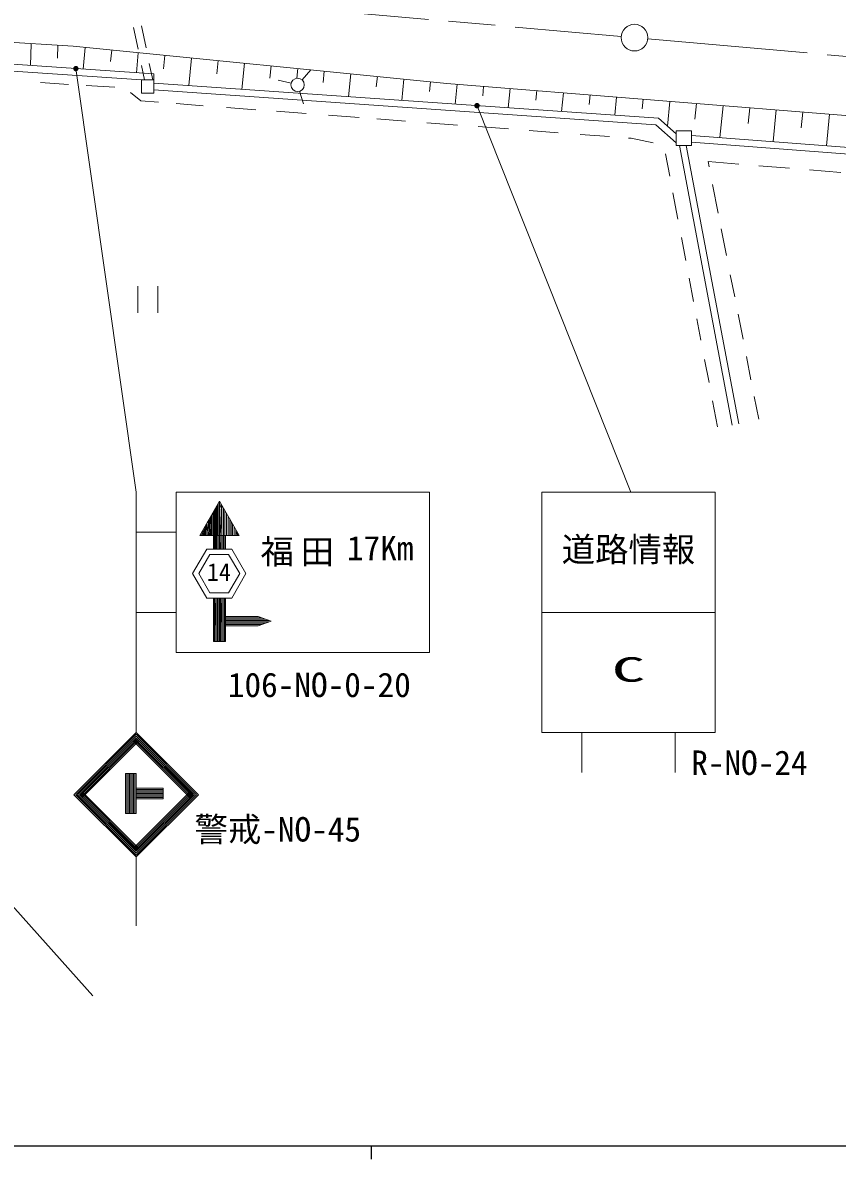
# Model space of a CAD drawing. Units: millimetres, scale not verified. Extents: x 40000 to 680000, y 20000 to 380000.
# Drawn here: x 241893 to 302935, y 204000 to 289190 of the extents above; entities that cross this region are included whole.
import ezdxf
from ezdxf.enums import TextEntityAlignment as Align

# ---------------------------------------------------------------- set-up
doc = ezdxf.new("R2010")
doc.units = ezdxf.units.MM
doc.header["$LTSCALE"] = 1000
doc.linetypes.add('CHAIN', pattern=[18.5, 12, -1.5, 3.5, -1.5])
for name, color, linetype, lineweight in [('M-BGD', 7, 'Continuous', 13), ('M-BMK', 2, 'CHAIN', 13), ('M-BMK-SRVR', 3, 'Continuous', 13), ('M-STR-STRC', 7, 'Continuous', 13), ('M-TTL-BAND', 7, 'Continuous', 25), ('M-TTL-TXT', 7, 'Continuous', 13)]:
    doc.layers.add(name, color=color, linetype=linetype, lineweight=lineweight)
doc.styles.add('ＭＳ ゴシック', font='')
doc.styles.get('ＭＳ ゴシック').set_extended_font_data('MS Gothic')

# ---------------------------------------------------------------- blocks, each defined once
blk = doc.blocks.new('filled_dot')
at = {"color": 0, "linetype": 'Continuous', "lineweight": -2, "const_width": 1.25}
blk.add_lwpolyline([(-0.625, 0, 1), (0.625, 0, 1)], format="xyb", close=True, dxfattribs=at)

msp = doc.modelspace()

# ---------------------------------------------------------------- linework, layer by layer
at = {"layer": 'M-BGD'}
for p, q in [((250200, 288826), (250540, 287212)), ((250783, 288969), (251133, 287307)), ((231465, 288308), (245674, 287425)), ((242472, 285983), (242520, 287621)), ((244490, 286546), (244517, 287497)), ((245674, 287425), (273675, 284646)), ((246415, 285716), (246576, 287336)), ((248481, 286283), (248566, 287138)), ((250408, 285444), (250556, 286940)), ((252445, 285727), (252546, 286743)), ((254331, 284475), (254537, 286545)), ((256428, 285356), (256527, 286348)), ((239027, 285716), (250791, 284917)), ((239061, 286215), (251711, 285356)), ((250799, 285983), (251023, 284917)), ((251380, 286135), (251637, 284917)), ((258323, 284197), (258517, 286150)), ((260415, 285029), (260507, 285953)), ((262425, 285029), (262497, 285755)), ((262822, 284910), (263482, 285660)), ((264403, 284701), (264488, 285558)), ((243233, 284698), (245333, 284572)), ((250791, 284917), (251711, 284917)), ((250791, 283917), (250791, 284917)), ((251711, 284917), (251711, 285356)), ((251711, 284917), (251711, 283917)), ((251711, 284657), (289533, 282027)), ((262002, 284650), (261032, 284890)), ((266307, 283642), (266478, 285360)), ((268390, 284374), (268468, 285163)), ((270299, 283365), (270458, 284965)), ((272377, 284047), (272448, 284767)), ((273675, 284646), (305807, 282048)), ((274292, 283087), (274440, 284584)), ((246657, 284493), (248798, 284365)), ((249970, 283965), (250741, 283325)), ((251711, 283917), (250791, 283917)), ((251711, 284156), (289331, 281540)), ((262642, 284050), (262942, 283100)), ((276364, 283719), (276434, 284423)), ((278284, 282810), (278428, 284261)), ((280351, 283392), (280422, 284100)), ((282276, 282532), (282415, 283939)), ((284338, 283065), (284409, 283778)), ((250741, 283325), (252075, 283224)), ((253390, 283124), (255426, 282969)), ((257151, 282838), (259373, 282669)), ((286268, 282254), (286403, 283617)), ((288326, 282737), (288397, 283456)), ((290206, 281438), (290391, 283294)), ((292268, 281954), (292385, 283133)), ((294141, 280581), (294378, 282972)), ((260905, 282552), (263128, 282383)), ((264811, 282255), (267096, 282081)), ((289533, 282027), (290872, 280856)), ((296255, 281628), (296372, 282811)), ((298130, 280276), (298366, 282650)), ((300242, 281301), (300360, 282488)), ((302120, 279971), (302354, 282327)), ((268429, 281980), (270580, 281816)), ((272169, 281695), (274477, 281520)), ((276030, 281402), (278298, 281229)), ((289331, 281540), (290872, 280191)), ((279839, 281112), (282022, 280946)), ((283676, 280820), (285872, 280653)), ((287297, 280545), (287481, 280531)), ((287481, 280531), (289131, 280196)), ((290872, 281089), (292011, 281089)), ((290872, 279989), (290872, 281089)), ((292011, 281089), (292011, 279989)), ((292011, 280744), (336988, 277305)), ((292011, 279989), (290872, 279989)), ((291110, 279989), (295070, 259022)), ((291619, 279989), (295561, 259115)), ((292011, 280243), (336988, 276804)), ((290064, 279359), (290382, 277689)), ((293250, 278787), (293327, 278400)), ((293250, 278787), (295553, 278596)), ((297046, 278472), (299358, 278280)), ((300851, 278156), (303194, 277961)), ((293589, 277069), (294012, 274921)), ((290621, 276432), (290994, 274473)), ((294244, 273742), (294636, 271752)), ((291258, 273086), (291583, 271375)), ((294921, 270300), (295249, 268634)), ((250525, 267451), (250525, 269451)), ((252025, 269451), (252025, 267451)), ((291839, 270032), (292170, 268292)), ((292416, 267000), (292720, 265400)), ((295504, 267342), (295871, 265476)), ((296126, 264182), (296470, 262433)), ((292997, 263946), (293325, 262223)), ((293587, 260845), (293957, 258903)), ((296716, 261184), (297054, 259469))]:
    msp.add_line(p, q, dxfattribs=at)
msp.add_circle((262493, 284533), 500, dxfattribs=at)
at = {"layer": 'M-BMK'}
for p, q in [((241929, 292123), (286743, 288162)), ((288735, 287985), (376719, 280207))]:
    msp.add_line(p, q, dxfattribs=at)
at = {"layer": 'M-BMK-SRVR'}
msp.add_circle((287739, 288074), 1000, dxfattribs=at)
at = {"layer": 'M-STR-STRC'}
for p, q in [((245876, 285752), (250387, 253994)), ((275938, 282973), (287464, 253994)), ((250387, 253994), (250387, 235994)), ((253387, 253994), (253387, 241994)), ((253387, 253994), (272387, 253994)), ((272387, 253994), (272387, 241994)), ((293788, 253994), (280788, 253994)), ((280788, 244994), (280788, 253994)), ((293788, 253994), (293788, 235994)), ((256636, 253319), (255161, 250764)), ((256522, 250764), (256522, 253122)), ((256545, 249737), (256545, 253162)), ((256636, 253319), (256636, 249737)), ((256636, 253319), (258111, 250764)), ((256772, 252840), (256636, 253152)), ((256644, 249737), (256636, 253028)), ((256701, 250652), (256779, 253071)), ((256804, 253028), (256804, 250802)), ((255995, 250764), (255995, 252209)), ((256048, 250764), (256033, 252275)), ((256136, 250764), (256136, 252454)), ((256186, 252540), (256186, 249737)), ((256265, 250764), (256265, 252676)), ((256311, 252757), (256311, 249737)), ((256393, 250764), (256393, 252899)), ((256436, 250764), (256418, 252942)), ((256442, 249737), (256442, 252983)), ((256802, 249737), (256795, 252785)), ((256929, 250764), (256929, 252811)), ((257036, 250764), (257036, 252625)), ((257156, 250764), (257156, 252417)), ((257277, 250764), (257277, 252209)), ((255540, 250764), (255540, 251422)), ((255582, 250764), (255615, 251552)), ((255686, 250823), (255807, 251690)), ((255686, 250764), (255686, 251674)), ((255995, 250870), (255775, 251828)), ((255845, 250823), (255936, 252107)), ((255845, 250764), (255845, 251949)), ((256374, 249737), (256374, 251498)), ((257401, 250764), (257401, 251994)), ((257508, 250764), (257508, 251808)), ((257624, 250764), (257624, 251608)), ((257739, 250764), (257739, 251407)), ((250387, 250994), (253387, 250994)), ((255161, 250764), (258111, 250764)), ((255230, 250885), (255428, 251227)), ((255272, 250764), (255540, 251258)), ((255382, 250764), (255382, 251147)), ((255382, 250839), (255540, 251118)), ((255427, 250764), (255594, 251041)), ((255768, 250764), (255845, 251087)), ((255908, 250764), (255927, 251166)), ((256265, 249737), (256265, 250953)), ((256714, 249737), (256700, 250764)), ((256926, 250764), (256926, 249737)), ((256997, 249737), (256995, 250764)), ((257086, 250764), (257086, 249737)), ((257860, 250764), (257860, 251199)), ((257911, 250764), (257860, 250994)), ((257894, 250840), (257954, 251035)), ((258004, 250764), (257948, 251013)), ((255679, 249737), (254616, 247897)), ((255679, 249737), (257556, 249737)), ((257556, 249737), (258618, 247897)), ((255910, 249337), (255078, 247897)), ((255910, 249337), (257325, 249337)), ((257325, 249337), (258156, 247897)), ((255679, 246057), (254616, 247897)), ((255078, 247897), (255910, 246457)), ((258156, 247897), (257325, 246457)), ((257556, 246057), (258618, 247897)), ((255910, 246457), (257325, 246457)), ((257556, 246057), (255679, 246057)), ((256186, 246057), (256186, 242803)), ((256265, 242803), (256265, 246057)), ((256311, 245680), (256311, 244030)), ((256374, 242803), (256374, 246057)), ((256453, 246057), (256453, 242803)), ((256545, 242803), (256545, 246057)), ((256636, 246057), (256636, 242803)), ((256725, 242803), (256725, 246057)), ((256819, 242803), (256779, 245680)), ((256816, 244030), (256812, 246057)), ((256926, 246057), (256926, 242803)), ((257011, 242803), (257005, 246057)), ((257086, 246057), (257086, 242803)), ((250387, 244994), (253387, 244994)), ((256658, 244030), (256656, 245103)), ((257086, 244684), (259544, 244684)), ((257086, 244584), (259819, 244584)), ((259544, 244684), (260506, 244334)), ((280788, 235994), (280788, 244994)), ((280788, 244994), (293788, 244994)), ((257086, 244484), (260094, 244484)), ((257086, 244384), (260369, 244384)), ((257086, 244284), (260369, 244284)), ((257086, 244215), (257086, 243315)), ((257086, 244184), (260094, 244184)), ((257086, 244084), (259819, 244084)), ((257086, 243984), (259544, 243984)), ((259544, 243984), (260506, 244334)), ((256186, 242803), (257086, 242803)), ((253387, 241994), (272387, 241994)), ((245721, 231327), (250387, 235994)), ((255054, 231327), (250387, 235994)), ((280788, 235994), (293788, 235994)), ((283788, 235994), (283788, 232994)), ((290788, 235994), (290788, 232994)), ((245862, 231327), (250387, 235853)), ((246003, 231327), (250387, 235711)), ((246145, 231327), (250387, 235570)), ((246215, 231257), (250458, 235499)), ((246286, 231186), (250529, 235429)), ((246357, 231115), (250600, 235358)), ((254418, 231115), (250175, 235358)), ((254489, 231186), (250246, 235429)), ((254559, 231257), (250317, 235499)), ((254913, 231327), (250387, 235853)), ((254771, 231327), (250387, 235711)), ((254630, 231327), (250387, 235570)), ((249586, 232927), (249584, 229927)), ((250386, 232926), (249586, 232927)), ((249686, 232927), (249684, 229927)), ((249786, 232927), (249784, 229927)), ((249886, 232927), (249884, 229927)), ((249986, 232927), (249984, 229927)), ((250086, 232926), (250084, 229926)), ((250186, 232926), (250184, 229926)), ((250286, 232926), (250284, 229926)), ((250386, 232926), (250384, 229926)), ((252406, 231824), (250385, 231826)), ((252406, 231724), (250385, 231726)), ((252406, 231824), (252406, 231024)), ((250387, 226661), (245721, 231327)), ((250387, 226802), (245862, 231327)), ((250387, 226943), (246003, 231327)), ((250387, 227085), (246145, 231327)), ((250458, 227155), (246215, 231398)), ((250529, 227226), (246286, 231469)), ((250600, 227297), (246357, 231540)), ((250175, 227297), (254418, 231540)), ((250246, 227226), (254489, 231469)), ((250317, 227155), (254559, 231398)), ((252406, 231624), (250385, 231626)), ((252406, 231524), (250385, 231526)), ((252406, 231424), (250385, 231426)), ((252406, 231324), (250385, 231326)), ((252406, 231224), (250385, 231226)), ((252406, 231124), (250385, 231126)), ((252406, 231024), (250385, 231026)), ((250387, 227085), (254630, 231327)), ((250387, 226943), (254771, 231327)), ((250387, 226802), (254913, 231327)), ((250387, 226661), (255054, 231327)), ((250384, 229926), (249584, 229927)), ((250387, 226661), (250387, 221494))]:
    msp.add_line(p, q, dxfattribs=at)
at = {"layer": 'M-TTL-BAND'}
for p, q in [((40000, 205000), (579000, 205000)), ((268000, 205000), (268000, 204000))]:
    msp.add_line(p, q, dxfattribs=at)
at = {"layer": 'M-TTL-TXT'}
msp.add_line((238645, 225751), (247145, 216251), dxfattribs=at)

# ---------------------------------------------------------------- block references
at = {"layer": 'M-STR-STRC', "xscale": 160, "yscale": 160}
for p, rotation in [((245876, 285752), 278.1), ((275938, 282973), 291.7)]:
    msp.add_blockref('filled_dot', p, dxfattribs=dict(at, rotation=rotation))

# ---------------------------------------------------------------- texts
at = {"layer": 'M-STR-STRC', "style": 'ＭＳ ゴシック'}
for s, height, p in [('17Km', 1833, (266188, 248342)), ('道路情報', 1833, (282288, 248244)), ('14', 1320, (255695, 246959)), ('106-NO-0-20', 1833, (257262, 238094)), ('R-NO-24', 1833, (291989, 232258)), ('警戒-NO-45', 1833, (254767, 227265))]:
    msp.add_text(s, height=height, dxfattribs=at).set_placement(p, align=Align.BOTTOM_LEFT)
at = {"layer": 'M-STR-STRC', "style": 'ＭＳ ゴシック', "width": 2}
msp.add_text('C', height=1833, dxfattribs=at).set_placement((286038, 239244), align=Align.BOTTOM_LEFT)
at = {"layer": 'M-STR-STRC', "insert": (259718, 248427), "char_height": 1833, "attachment_point": 7, "style": 'ＭＳ ゴシック'}
msp.add_mtext('\\T1.2;福田', dxfattribs=at)

doc.saveas('drawing.dxf')
